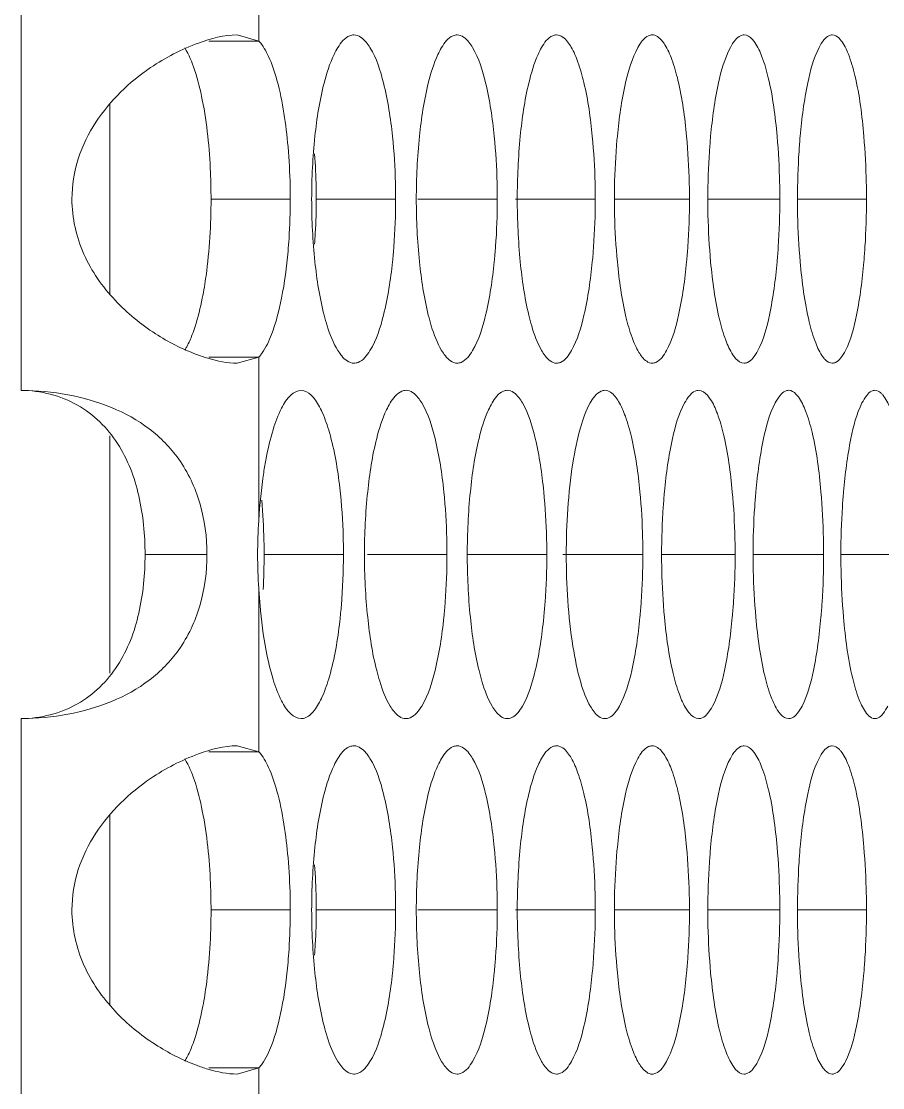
# Model space of a CAD drawing. Header units: millimetres. Extents: x 1177 to 4147, y 93 to 2194.
# Drawn here: x 2891.19 to 2906.93, y 1544.21 to 1563.7 of the extents above; entities that cross this region are included whole.
import ezdxf

# ---------------------------------------------------------------- set-up
doc = ezdxf.new("R2010")
doc.units = ezdxf.units.MM
doc.header["$LTSCALE"] = 0.1
doc.layers.get('0').update_dxf_attribs({"lineweight": 13})
doc.layers.add('标注', color=251, linetype='Continuous', lineweight=9)

msp = doc.modelspace()

# ---------------------------------------------------------------- linework, layer by layer
for p, q in [((2895.532, 1563.335), (2895.532, 1566.322)), ((2891.191, 1556.952), (2891.191, 1563.943)), ((2891.191, 1556.952), (2891.191, 1563.943)), ((2895.532, 1554.574), (2895.532, 1557.561)), ((2895.532, 1550.345), (2895.532, 1553.331)), ((2891.191, 1543.962), (2891.191, 1550.953)), ((2891.191, 1543.962), (2891.191, 1550.953)), ((2895.532, 1541.583), (2895.532, 1544.57))]:
    msp.add_line(p, q)
at = {"layer": '标注'}
for p, q in [((2894.616, 1563.335), (2895.532, 1563.335)), ((2895.532, 1563.335), (2895.137, 1563.448)), ((2892.81, 1562.186), (2892.81, 1558.709)), ((2894.658, 1560.448), (2896.106, 1560.448)), ((2896.581, 1560.448), (2898.032, 1560.448)), ((2898.435, 1560.448), (2899.89, 1560.448)), ((2900.221, 1560.448), (2901.68, 1560.448)), ((2902.029, 1560.448), (2903.401, 1560.448)), ((2903.736, 1560.448), (2905.053, 1560.448)), ((2905.375, 1560.448), (2906.636, 1560.448)), ((2894.616, 1557.561), (2895.532, 1557.561)), ((2895.137, 1557.448), (2895.532, 1557.561)), ((2892.81, 1556.12), (2892.81, 1551.785)), ((2893.453, 1553.953), (2894.584, 1553.953)), ((2895.628, 1553.953), (2897.078, 1553.953)), ((2897.516, 1553.953), (2898.97, 1553.953)), ((2899.337, 1553.953), (2900.794, 1553.953)), ((2901.089, 1553.953), (2902.549, 1553.953)), ((2902.892, 1553.953), (2904.235, 1553.953)), ((2904.564, 1553.953), (2905.853, 1553.953)), ((2906.168, 1553.953), (2907.402, 1553.953)), ((2894.616, 1550.345), (2895.532, 1550.345)), ((2895.532, 1550.345), (2895.137, 1550.457)), ((2892.81, 1549.196), (2892.81, 1545.719)), ((2894.658, 1547.457), (2896.106, 1547.457)), ((2896.581, 1547.457), (2898.032, 1547.457)), ((2898.435, 1547.457), (2899.89, 1547.457)), ((2900.221, 1547.457), (2901.68, 1547.457)), ((2902.029, 1547.457), (2903.401, 1547.457)), ((2903.736, 1547.457), (2905.053, 1547.457)), ((2905.375, 1547.457), (2906.636, 1547.457)), ((2894.616, 1544.57), (2895.532, 1544.57)), ((2895.137, 1544.457), (2895.532, 1544.57))]:
    msp.add_line(p, q, dxfattribs=at)
for centre, radius, start, end in [((2904.136, 1553.945), 8.627, 175.8208, 179.9495), ((2904.136, 1553.96), 8.627, 180.0505, 184.1792), ((2884.338, 1553.952), 11.29, 356.7614, 0.0035)]:
    msp.add_arc(centre, radius, start, end, dxfattribs=at)
for points, knots in [([(2895.137, 1563.447), (2894.895, 1563.447), (2894.332, 1563.297), (2893.824, 1563.033), (2893.553, 1562.849)], [0, 0, 0, 0, 0.425121, 1, 1, 1, 1]), ([(2896.065, 1561.402), (2896.029, 1561.812), (2895.951, 1562.377), (2895.738, 1563.017), (2895.608, 1563.254), (2895.532, 1563.335)], [0, 0, 0, 0, 0.608781, 0.835781, 1, 1, 1, 1]), ([(2897.27, 1563.448), (2897.244, 1563.448), (2897.116, 1563.418), (2897.03, 1563.303), (2896.976, 1563.216)], [0, 0, 0, 0, 0.199148, 1, 1, 1, 1]), ([(2897.563, 1563.216), (2897.541, 1563.251), (2897.472, 1563.353), (2897.356, 1563.448), (2897.27, 1563.448)], [0, 0, 0, 0, 0.321082, 1, 1, 1, 1]), ([(2899.155, 1563.448), (2899.131, 1563.448), (2899.005, 1563.418), (2898.923, 1563.303), (2898.871, 1563.216)], [0, 0, 0, 0, 0.196477, 1, 1, 1, 1]), ([(2899.437, 1563.216), (2899.417, 1563.251), (2899.351, 1563.352), (2899.239, 1563.448), (2899.155, 1563.448)], [0, 0, 0, 0, 0.324295, 1, 1, 1, 1]), ([(2900.972, 1563.448), (2900.948, 1563.448), (2900.825, 1563.417), (2900.748, 1563.302), (2900.699, 1563.216)], [0, 0, 0, 0, 0.193636, 1, 1, 1, 1]), ([(2901.239, 1563.224), (2901.22, 1563.258), (2901.158, 1563.354), (2901.052, 1563.448), (2900.972, 1563.448)], [0, 0, 0, 0, 0.326204, 1, 1, 1, 1]), ([(2902.72, 1563.448), (2902.698, 1563.448), (2902.577, 1563.416), (2902.505, 1563.301), (2902.458, 1563.216)], [0, 0, 0, 0, 0.190615, 1, 1, 1, 1]), ([(2902.951, 1563.268), (2902.934, 1563.295), (2902.879, 1563.375), (2902.788, 1563.448), (2902.72, 1563.448)], [0, 0, 0, 0, 0.321102, 1, 1, 1, 1]), ([(2904.4, 1563.448), (2904.378, 1563.448), (2904.315, 1563.431), (2904.225, 1563.348), (2904.174, 1563.265), (2904.148, 1563.216)], [0, 0, 0, 0, 0.185665, 0.530478, 1, 1, 1, 1]), ([(2904.595, 1563.309), (2904.58, 1563.33), (2904.532, 1563.393), (2904.456, 1563.448), (2904.4, 1563.448)], [0, 0, 0, 0, 0.314447, 1, 1, 1, 1]), ([(2906.011, 1563.448), (2905.99, 1563.448), (2905.928, 1563.431), (2905.843, 1563.347), (2905.794, 1563.265), (2905.769, 1563.216)], [0, 0, 0, 0, 0.182292, 0.52599, 1, 1, 1, 1]), ([(2906.17, 1563.347), (2906.158, 1563.363), (2906.117, 1563.41), (2906.055, 1563.448), (2906.011, 1563.448)], [0, 0, 0, 0, 0.305886, 1, 1, 1, 1]), ([(2906.588, 1561.595), (2906.556, 1561.969), (2906.495, 1562.479), (2906.328, 1563.06), (2906.229, 1563.273), (2906.17, 1563.347)], [0, 0, 0, 0, 0.619614, 0.843153, 1, 1, 1, 1]), ([(2894.499, 1562.258), (2894.462, 1562.445), (2894.382, 1562.771), (2894.255, 1563.085), (2894.179, 1563.208)], [0, 0, 0, 0, 0.568754, 1, 1, 1, 1]), ([(2896.976, 1563.216), (2896.95, 1563.175), (2896.841, 1562.97), (2896.77, 1562.747), (2896.724, 1562.568)], [0, 0, 0, 0, 0.20579, 1, 1, 1, 1]), ([(2897.974, 1561.595), (2897.94, 1561.922), (2897.855, 1562.475), (2897.683, 1563.019), (2897.563, 1563.216)], [0, 0, 0, 0, 0.587706, 1, 1, 1, 1]), ([(2898.871, 1563.216), (2898.847, 1563.175), (2898.741, 1562.97), (2898.673, 1562.746), (2898.629, 1562.568)], [0, 0, 0, 0, 0.205098, 1, 1, 1, 1]), ([(2899.834, 1561.595), (2899.801, 1561.922), (2899.719, 1562.474), (2899.555, 1563.018), (2899.437, 1563.216)], [0, 0, 0, 0, 0.588565, 1, 1, 1, 1]), ([(2900.699, 1563.216), (2900.675, 1563.175), (2900.573, 1562.969), (2900.508, 1562.746), (2900.465, 1562.568)], [0, 0, 0, 0, 0.204414, 1, 1, 1, 1]), ([(2901.626, 1561.595), (2901.594, 1561.925), (2901.531, 1562.383), (2901.38, 1562.924), (2901.29, 1563.137), (2901.239, 1563.224)], [0, 0, 0, 0, 0.590197, 0.820528, 1, 1, 1, 1]), ([(2902.458, 1563.216), (2902.347, 1563.016), (2902.192, 1562.472), (2902.115, 1561.922), (2902.083, 1561.595)], [0, 0, 0, 0, 0.410076, 1, 1, 1, 1]), ([(2903.349, 1561.595), (2903.316, 1561.939), (2903.254, 1562.414), (2903.098, 1562.969), (2903.004, 1563.183), (2902.951, 1563.268)], [0, 0, 0, 0, 0.598831, 0.827178, 1, 1, 1, 1]), ([(2904.148, 1563.216), (2904.041, 1563.015), (2903.893, 1562.471), (2903.818, 1561.922), (2903.788, 1561.595)], [0, 0, 0, 0, 0.409275, 1, 1, 1, 1]), ([(2905.003, 1561.595), (2904.971, 1561.953), (2904.909, 1562.446), (2904.747, 1563.015), (2904.651, 1563.229), (2904.595, 1563.309)], [0, 0, 0, 0, 0.608586, 0.834685, 1, 1, 1, 1]), ([(2905.769, 1563.216), (2905.666, 1563.014), (2905.525, 1562.47), (2905.453, 1561.922), (2905.424, 1561.595)], [0, 0, 0, 0, 0.408497, 1, 1, 1, 1]), ([(2893.553, 1562.849), (2893.164, 1562.585), (2892.628, 1562.071), (2892.197, 1561.196), (2892.116, 1560.696), (2892.116, 1560.448)], [0, 0, 0, 0, 0.48685, 0.742674, 1, 1, 1, 1]), ([(2896.724, 1562.568), (2896.642, 1562.25), (2896.533, 1561.543), (2896.497, 1560.831), (2896.497, 1560.448)], [0, 0, 0, 0, 0.462348, 1, 1, 1, 1]), ([(2898.629, 1562.568), (2898.549, 1562.249), (2898.445, 1561.542), (2898.409, 1560.831), (2898.409, 1560.448)], [0, 0, 0, 0, 0.462125, 1, 1, 1, 1]), ([(2900.465, 1562.568), (2900.388, 1562.249), (2900.288, 1561.542), (2900.254, 1560.831), (2900.254, 1560.448)], [0, 0, 0, 0, 0.461908, 1, 1, 1, 1]), ([(2894.658, 1560.448), (2894.658, 1560.609), (2894.644, 1561.215), (2894.586, 1561.822), (2894.499, 1562.258)], [0, 0, 0, 0, 0.265985, 1, 1, 1, 1]), ([(2898.032, 1560.448), (2898.032, 1560.546), (2898.027, 1560.929), (2898.004, 1561.311), (2897.974, 1561.595)], [0, 0, 0, 0, 0.255763, 1, 1, 1, 1]), ([(2899.89, 1560.448), (2899.89, 1560.546), (2899.885, 1560.929), (2899.863, 1561.311), (2899.834, 1561.595)], [0, 0, 0, 0, 0.25579, 1, 1, 1, 1]), ([(2901.68, 1560.448), (2901.68, 1560.546), (2901.675, 1560.929), (2901.653, 1561.311), (2901.626, 1561.595)], [0, 0, 0, 0, 0.255815, 1, 1, 1, 1]), ([(2902.083, 1561.595), (2902.074, 1561.503), (2902.043, 1561.121), (2902.029, 1560.738), (2902.029, 1560.448)], [0, 0, 0, 0, 0.242084, 1, 1, 1, 1]), ([(2903.401, 1560.448), (2903.401, 1560.546), (2903.396, 1560.929), (2903.375, 1561.311), (2903.349, 1561.595)], [0, 0, 0, 0, 0.25584, 1, 1, 1, 1]), ([(2903.788, 1561.595), (2903.78, 1561.503), (2903.749, 1561.121), (2903.736, 1560.738), (2903.736, 1560.448)], [0, 0, 0, 0, 0.242044, 1, 1, 1, 1]), ([(2905.053, 1560.448), (2905.053, 1560.546), (2905.048, 1560.928), (2905.028, 1561.311), (2905.003, 1561.595)], [0, 0, 0, 0, 0.255864, 1, 1, 1, 1]), ([(2905.424, 1561.595), (2905.416, 1561.503), (2905.387, 1561.121), (2905.375, 1560.738), (2905.375, 1560.448)], [0, 0, 0, 0, 0.242005, 1, 1, 1, 1]), ([(2906.636, 1560.448), (2906.636, 1560.546), (2906.632, 1560.928), (2906.612, 1561.311), (2906.588, 1561.595)], [0, 0, 0, 0, 0.255886, 1, 1, 1, 1]), ([(2896.106, 1560.448), (2896.106, 1560.529), (2896.103, 1560.847), (2896.086, 1561.165), (2896.065, 1561.402)], [0, 0, 0, 0, 0.253876, 1, 1, 1, 1]), ([(2896.581, 1560.448), (2896.581, 1560.517), (2896.578, 1560.793), (2896.566, 1561.069), (2896.551, 1561.274)], [0, 0, 0, 0, 0.252958, 1, 1, 1, 1]), ([(2892.116, 1560.448), (2892.116, 1560.104), (2892.273, 1559.415), (2892.859, 1558.581), (2893.591, 1557.982), (2894.129, 1557.707), (2894.391, 1557.609)], [0, 0, 0, 0, 0.268228, 0.532568, 0.782157, 1, 1, 1, 1]), ([(2894.499, 1558.637), (2894.526, 1558.773), (2894.623, 1559.372), (2894.658, 1559.98), (2894.658, 1560.448)], [0, 0, 0, 0, 0.228138, 1, 1, 1, 1]), ([(2896.065, 1559.494), (2896.072, 1559.571), (2896.096, 1559.889), (2896.106, 1560.207), (2896.106, 1560.448)], [0, 0, 0, 0, 0.244708, 1, 1, 1, 1]), ([(2896.497, 1560.448), (2896.497, 1560.065), (2896.533, 1559.353), (2896.642, 1558.646), (2896.724, 1558.327)], [0, 0, 0, 0, 0.537652, 1, 1, 1, 1]), ([(2896.551, 1559.621), (2896.556, 1559.689), (2896.573, 1559.964), (2896.581, 1560.24), (2896.581, 1560.448)], [0, 0, 0, 0, 0.246013, 1, 1, 1, 1]), ([(2897.974, 1559.3), (2897.984, 1559.393), (2898.018, 1559.774), (2898.032, 1560.157), (2898.032, 1560.448)], [0, 0, 0, 0, 0.24218, 1, 1, 1, 1]), ([(2898.409, 1560.448), (2898.409, 1560.065), (2898.445, 1559.353), (2898.549, 1558.646), (2898.629, 1558.327)], [0, 0, 0, 0, 0.537875, 1, 1, 1, 1]), ([(2899.834, 1559.3), (2899.843, 1559.393), (2899.876, 1559.774), (2899.89, 1560.157), (2899.89, 1560.448)], [0, 0, 0, 0, 0.242136, 1, 1, 1, 1]), ([(2900.254, 1560.448), (2900.254, 1560.065), (2900.288, 1559.353), (2900.388, 1558.647), (2900.465, 1558.327)], [0, 0, 0, 0, 0.538092, 1, 1, 1, 1]), ([(2901.626, 1559.3), (2901.635, 1559.393), (2901.666, 1559.774), (2901.68, 1560.157), (2901.68, 1560.448)], [0, 0, 0, 0, 0.242094, 1, 1, 1, 1]), ([(2902.029, 1560.448), (2902.029, 1560.35), (2902.034, 1559.967), (2902.056, 1559.584), (2902.083, 1559.3)], [0, 0, 0, 0, 0.25582, 1, 1, 1, 1]), ([(2903.349, 1559.3), (2903.357, 1559.393), (2903.388, 1559.774), (2903.401, 1560.158), (2903.401, 1560.448)], [0, 0, 0, 0, 0.242053, 1, 1, 1, 1]), ([(2903.736, 1560.448), (2903.736, 1560.35), (2903.741, 1559.967), (2903.762, 1559.584), (2903.788, 1559.3)], [0, 0, 0, 0, 0.255845, 1, 1, 1, 1]), ([(2905.003, 1559.3), (2905.011, 1559.393), (2905.04, 1559.774), (2905.053, 1560.158), (2905.053, 1560.448)], [0, 0, 0, 0, 0.242014, 1, 1, 1, 1]), ([(2905.375, 1560.448), (2905.375, 1560.35), (2905.379, 1559.967), (2905.399, 1559.584), (2905.424, 1559.3)], [0, 0, 0, 0, 0.255868, 1, 1, 1, 1]), ([(2906.588, 1559.3), (2906.596, 1559.393), (2906.624, 1559.775), (2906.636, 1560.158), (2906.636, 1560.448)], [0, 0, 0, 0, 0.241977, 1, 1, 1, 1]), ([(2895.763, 1557.972), (2895.846, 1558.187), (2895.973, 1558.692), (2896.04, 1559.207), (2896.065, 1559.494)], [0, 0, 0, 0, 0.444382, 1, 1, 1, 1]), ([(2897.563, 1557.679), (2897.683, 1557.876), (2897.855, 1558.421), (2897.94, 1558.973), (2897.974, 1559.3)], [0, 0, 0, 0, 0.412294, 1, 1, 1, 1]), ([(2899.437, 1557.679), (2899.555, 1557.877), (2899.719, 1558.422), (2899.801, 1558.973), (2899.834, 1559.3)], [0, 0, 0, 0, 0.411435, 1, 1, 1, 1]), ([(2901.244, 1557.679), (2901.357, 1557.878), (2901.515, 1558.423), (2901.594, 1558.973), (2901.626, 1559.3)], [0, 0, 0, 0, 0.410597, 1, 1, 1, 1]), ([(2902.083, 1559.3), (2902.116, 1558.962), (2902.179, 1558.494), (2902.334, 1557.944), (2902.426, 1557.73), (2902.478, 1557.645)], [0, 0, 0, 0, 0.595352, 0.824536, 1, 1, 1, 1]), ([(2902.982, 1557.679), (2903.091, 1557.879), (2903.243, 1558.424), (2903.318, 1558.974), (2903.349, 1559.3)], [0, 0, 0, 0, 0.409781, 1, 1, 1, 1]), ([(2903.788, 1559.3), (2903.821, 1558.948), (2903.884, 1558.462), (2904.044, 1557.898), (2904.139, 1557.684), (2904.194, 1557.602)], [0, 0, 0, 0, 0.604767, 0.831791, 1, 1, 1, 1]), ([(2904.651, 1557.679), (2904.756, 1557.88), (2904.901, 1558.425), (2904.974, 1558.974), (2905.003, 1559.3)], [0, 0, 0, 0, 0.408988, 1, 1, 1, 1]), ([(2905.424, 1559.3), (2905.457, 1558.932), (2905.52, 1558.429), (2905.685, 1557.852), (2905.783, 1557.639), (2905.84, 1557.562)], [0, 0, 0, 0, 0.615423, 0.839991, 1, 1, 1, 1]), ([(2906.251, 1557.679), (2906.353, 1557.881), (2906.491, 1558.426), (2906.56, 1558.974), (2906.588, 1559.3)], [0, 0, 0, 0, 0.408219, 1, 1, 1, 1]), ([(2894.315, 1557.971), (2894.334, 1558.019), (2894.41, 1558.237), (2894.464, 1558.461), (2894.499, 1558.637)], [0, 0, 0, 0, 0.222237, 1, 1, 1, 1]), ([(2896.724, 1558.327), (2896.741, 1558.261), (2896.805, 1558.038), (2896.889, 1557.819), (2896.976, 1557.679)], [0, 0, 0, 0, 0.294324, 1, 1, 1, 1]), ([(2898.629, 1558.327), (2898.645, 1558.261), (2898.707, 1558.039), (2898.788, 1557.819), (2898.871, 1557.679)], [0, 0, 0, 0, 0.294922, 1, 1, 1, 1]), ([(2900.465, 1558.327), (2900.481, 1558.261), (2900.54, 1558.039), (2900.618, 1557.82), (2900.699, 1557.679)], [0, 0, 0, 0, 0.29551, 1, 1, 1, 1]), ([(2894.179, 1557.687), (2894.192, 1557.707), (2894.244, 1557.799), (2894.286, 1557.895), (2894.315, 1557.971)], [0, 0, 0, 0, 0.224904, 1, 1, 1, 1]), ([(2895.532, 1557.561), (2895.554, 1557.584), (2895.652, 1557.709), (2895.718, 1557.855), (2895.763, 1557.972)], [0, 0, 0, 0, 0.205277, 1, 1, 1, 1]), ([(2896.976, 1557.679), (2896.997, 1557.645), (2897.067, 1557.542), (2897.184, 1557.448), (2897.27, 1557.448)], [0, 0, 0, 0, 0.321073, 1, 1, 1, 1]), ([(2897.27, 1557.448), (2897.295, 1557.448), (2897.424, 1557.477), (2897.509, 1557.592), (2897.563, 1557.679)], [0, 0, 0, 0, 0.199481, 1, 1, 1, 1]), ([(2898.871, 1557.679), (2898.892, 1557.645), (2898.959, 1557.544), (2899.071, 1557.448), (2899.155, 1557.448)], [0, 0, 0, 0, 0.324264, 1, 1, 1, 1]), ([(2899.155, 1557.448), (2899.18, 1557.448), (2899.306, 1557.478), (2899.386, 1557.593), (2899.437, 1557.679)], [0, 0, 0, 0, 0.196798, 1, 1, 1, 1]), ([(2900.699, 1557.679), (2900.719, 1557.645), (2900.782, 1557.545), (2900.89, 1557.448), (2900.972, 1557.448)], [0, 0, 0, 0, 0.327612, 1, 1, 1, 1]), ([(2900.972, 1557.448), (2900.996, 1557.448), (2901.119, 1557.478), (2901.195, 1557.594), (2901.244, 1557.679)], [0, 0, 0, 0, 0.193945, 1, 1, 1, 1]), ([(2902.72, 1557.448), (2902.743, 1557.448), (2902.864, 1557.479), (2902.935, 1557.594), (2902.982, 1557.679)], [0, 0, 0, 0, 0.190909, 1, 1, 1, 1]), ([(2904.4, 1557.448), (2904.422, 1557.448), (2904.485, 1557.464), (2904.574, 1557.548), (2904.625, 1557.63), (2904.651, 1557.679)], [0, 0, 0, 0, 0.185919, 0.530524, 1, 1, 1, 1]), ([(2906.011, 1557.448), (2906.032, 1557.448), (2906.093, 1557.465), (2906.178, 1557.549), (2906.226, 1557.63), (2906.251, 1557.679)], [0, 0, 0, 0, 0.18253, 0.526009, 1, 1, 1, 1]), ([(2894.391, 1557.609), (2894.459, 1557.583), (2894.701, 1557.502), (2894.955, 1557.448), (2895.137, 1557.448)], [0, 0, 0, 0, 0.288359, 1, 1, 1, 1]), ([(2902.478, 1557.645), (2902.496, 1557.615), (2902.553, 1557.529), (2902.649, 1557.448), (2902.72, 1557.448)], [0, 0, 0, 0, 0.324647, 1, 1, 1, 1]), ([(2904.194, 1557.602), (2904.209, 1557.579), (2904.259, 1557.51), (2904.34, 1557.448), (2904.4, 1557.448)], [0, 0, 0, 0, 0.318608, 1, 1, 1, 1]), ([(2905.84, 1557.562), (2905.853, 1557.545), (2905.896, 1557.492), (2905.963, 1557.448), (2906.011, 1557.448)], [0, 0, 0, 0, 0.310747, 1, 1, 1, 1]), ([(2894.067, 1555.696), (2893.918, 1555.905), (2893.546, 1556.283), (2892.84, 1556.672), (2892.04, 1556.898), (2891.477, 1556.95), (2891.191, 1556.952)], [0, 0, 0, 0, 0.237278, 0.48061, 0.736199, 1, 1, 1, 1]), ([(2893.453, 1553.953), (2893.453, 1554.312), (2893.385, 1555.018), (2893.02, 1556.015), (2892.252, 1556.772), (2891.545, 1556.948), (2891.191, 1556.952)], [0, 0, 0, 0, 0.257867, 0.504597, 0.746083, 1, 1, 1, 1]), ([(2896.304, 1556.952), (2896.237, 1556.952), (2896.078, 1556.859), (2895.918, 1556.593), (2895.77, 1556.2), (2895.699, 1555.888), (2895.666, 1555.712)], [0, 0, 0, 0, 0.138263, 0.343336, 0.632179, 1, 1, 1, 1]), ([(2896.542, 1556.804), (2896.525, 1556.827), (2896.463, 1556.898), (2896.37, 1556.952), (2896.304, 1556.952)], [0, 0, 0, 0, 0.303752, 1, 1, 1, 1]), ([(2898.221, 1556.953), (2898.196, 1556.953), (2898.069, 1556.923), (2897.985, 1556.808), (2897.932, 1556.721)], [0, 0, 0, 0, 0.197833, 1, 1, 1, 1]), ([(2898.509, 1556.721), (2898.488, 1556.755), (2898.42, 1556.857), (2898.306, 1556.953), (2898.221, 1556.953)], [0, 0, 0, 0, 0.322669, 1, 1, 1, 1]), ([(2900.072, 1556.953), (2900.048, 1556.953), (2899.923, 1556.922), (2899.844, 1556.807), (2899.794, 1556.721)], [0, 0, 0, 0, 0.195078, 1, 1, 1, 1]), ([(2900.349, 1556.721), (2900.329, 1556.755), (2900.265, 1556.856), (2900.155, 1556.953), (2900.072, 1556.953)], [0, 0, 0, 0, 0.32596, 1, 1, 1, 1]), ([(2901.855, 1556.953), (2901.832, 1556.953), (2901.71, 1556.921), (2901.635, 1556.806), (2901.587, 1556.721)], [0, 0, 0, 0, 0.192149, 1, 1, 1, 1]), ([(2902.104, 1556.751), (2902.086, 1556.781), (2902.027, 1556.869), (2901.928, 1556.953), (2901.855, 1556.953)], [0, 0, 0, 0, 0.323826, 1, 1, 1, 1]), ([(2903.569, 1556.953), (2903.546, 1556.953), (2903.482, 1556.936), (2903.39, 1556.853), (2903.338, 1556.77), (2903.311, 1556.721)], [0, 0, 0, 0, 0.187277, 0.53264, 1, 1, 1, 1]), ([(2903.782, 1556.793), (2903.766, 1556.817), (2903.714, 1556.889), (2903.63, 1556.953), (2903.569, 1556.953)], [0, 0, 0, 0, 0.31799, 1, 1, 1, 1]), ([(2905.214, 1556.953), (2905.192, 1556.953), (2905.13, 1556.936), (2905.042, 1556.852), (2904.993, 1556.77), (2904.967, 1556.721)], [0, 0, 0, 0, 0.184004, 0.528262, 1, 1, 1, 1]), ([(2905.391, 1556.833), (2905.378, 1556.851), (2905.333, 1556.907), (2905.264, 1556.953), (2905.214, 1556.953)], [0, 0, 0, 0, 0.310426, 1, 1, 1, 1]), ([(2906.79, 1556.953), (2906.77, 1556.953), (2906.709, 1556.935), (2906.625, 1556.851), (2906.578, 1556.77), (2906.554, 1556.721)], [0, 0, 0, 0, 0.180528, 0.523661, 1, 1, 1, 1]), ([(2906.932, 1556.87), (2906.921, 1556.882), (2906.883, 1556.922), (2906.829, 1556.953), (2906.79, 1556.953)], [0, 0, 0, 0, 0.300787, 1, 1, 1, 1]), ([(2897.011, 1555.171), (2896.972, 1555.511), (2896.897, 1555.981), (2896.712, 1556.522), (2896.604, 1556.727), (2896.542, 1556.804)], [0, 0, 0, 0, 0.599408, 0.827175, 1, 1, 1, 1]), ([(2897.932, 1556.721), (2897.907, 1556.68), (2897.799, 1556.475), (2897.73, 1556.251), (2897.685, 1556.073)], [0, 0, 0, 0, 0.205443, 1, 1, 1, 1]), ([(2898.912, 1555.1), (2898.879, 1555.427), (2898.796, 1555.979), (2898.628, 1556.523), (2898.509, 1556.721)], [0, 0, 0, 0, 0.588138, 1, 1, 1, 1]), ([(2899.794, 1556.721), (2899.77, 1556.68), (2899.665, 1556.474), (2899.599, 1556.251), (2899.555, 1556.073)], [0, 0, 0, 0, 0.204755, 1, 1, 1, 1]), ([(2900.738, 1555.1), (2900.706, 1555.427), (2900.626, 1555.978), (2900.464, 1556.522), (2900.349, 1556.721)], [0, 0, 0, 0, 0.588987, 1, 1, 1, 1]), ([(2901.587, 1556.721), (2901.507, 1556.58), (2901.379, 1556.214), (2901.196, 1555.292), (2901.15, 1554.51), (2901.15, 1553.953)], [0, 0, 0, 0, 0.171591, 0.407652, 1, 1, 1, 1]), ([(2902.496, 1555.1), (2902.464, 1555.436), (2902.401, 1555.903), (2902.247, 1556.451), (2902.156, 1556.665), (2902.104, 1556.751)], [0, 0, 0, 0, 0.594383, 0.823753, 1, 1, 1, 1]), ([(2903.311, 1556.721), (2903.202, 1556.521), (2903.051, 1555.976), (2902.975, 1555.427), (2902.944, 1555.1)], [0, 0, 0, 0, 0.409673, 1, 1, 1, 1]), ([(2904.184, 1555.1), (2904.152, 1555.451), (2904.09, 1555.935), (2903.931, 1556.497), (2903.836, 1556.711), (2903.782, 1556.793)], [0, 0, 0, 0, 0.603559, 0.830818, 1, 1, 1, 1]), ([(2904.967, 1556.721), (2904.862, 1556.52), (2904.717, 1555.975), (2904.644, 1555.426), (2904.615, 1555.1)], [0, 0, 0, 0, 0.408883, 1, 1, 1, 1]), ([(2905.804, 1555.1), (2905.772, 1555.466), (2905.71, 1555.967), (2905.546, 1556.543), (2905.448, 1556.756), (2905.391, 1556.833)], [0, 0, 0, 0, 0.613931, 0.838792, 1, 1, 1, 1]), ([(2906.554, 1556.721), (2906.453, 1556.519), (2906.315, 1555.974), (2906.245, 1555.426), (2906.217, 1555.1)], [0, 0, 0, 0, 0.408118, 1, 1, 1, 1]), ([(2907.355, 1555.1), (2907.337, 1555.306), (2907.296, 1555.687), (2907.205, 1556.199), (2907.092, 1556.587), (2906.992, 1556.799), (2906.932, 1556.87)], [0, 0, 0, 0, 0.338668, 0.625811, 0.847843, 1, 1, 1, 1]), ([(2897.685, 1556.073), (2897.604, 1555.754), (2897.497, 1555.047), (2897.462, 1554.335), (2897.462, 1553.953)], [0, 0, 0, 0, 0.462235, 1, 1, 1, 1]), ([(2899.555, 1556.073), (2899.477, 1555.754), (2899.375, 1555.047), (2899.34, 1554.335), (2899.34, 1553.953)], [0, 0, 0, 0, 0.462016, 1, 1, 1, 1]), ([(2894.584, 1553.953), (2894.584, 1554.269), (2894.504, 1554.886), (2894.239, 1555.454), (2894.067, 1555.696)], [0, 0, 0, 0, 0.515812, 1, 1, 1, 1]), ([(2895.666, 1555.712), (2895.649, 1555.625), (2895.585, 1555.248), (2895.548, 1554.866), (2895.532, 1554.574)], [0, 0, 0, 0, 0.233018, 1, 1, 1, 1]), ([(2897.078, 1553.953), (2897.078, 1554.057), (2897.072, 1554.464), (2897.045, 1554.871), (2897.011, 1555.171)], [0, 0, 0, 0, 0.256515, 1, 1, 1, 1]), ([(2898.97, 1553.953), (2898.97, 1554.05), (2898.965, 1554.433), (2898.942, 1554.816), (2898.912, 1555.1)], [0, 0, 0, 0, 0.255777, 1, 1, 1, 1]), ([(2900.794, 1553.953), (2900.794, 1554.05), (2900.789, 1554.433), (2900.766, 1554.816), (2900.738, 1555.1)], [0, 0, 0, 0, 0.255803, 1, 1, 1, 1]), ([(2902.549, 1553.953), (2902.549, 1554.05), (2902.544, 1554.433), (2902.523, 1554.816), (2902.496, 1555.1)], [0, 0, 0, 0, 0.255828, 1, 1, 1, 1]), ([(2902.944, 1555.1), (2902.936, 1555.007), (2902.905, 1554.626), (2902.892, 1554.243), (2902.892, 1553.953)], [0, 0, 0, 0, 0.242063, 1, 1, 1, 1]), ([(2904.235, 1553.953), (2904.235, 1554.05), (2904.231, 1554.433), (2904.21, 1554.816), (2904.184, 1555.1)], [0, 0, 0, 0, 0.255852, 1, 1, 1, 1]), ([(2904.615, 1555.1), (2904.606, 1555.007), (2904.577, 1554.626), (2904.564, 1554.243), (2904.564, 1553.953)], [0, 0, 0, 0, 0.242024, 1, 1, 1, 1]), ([(2905.853, 1553.953), (2905.853, 1554.05), (2905.849, 1554.433), (2905.829, 1554.816), (2905.804, 1555.1)], [0, 0, 0, 0, 0.255875, 1, 1, 1, 1]), ([(2906.217, 1555.1), (2906.209, 1555.007), (2906.18, 1554.626), (2906.168, 1554.243), (2906.168, 1553.953)], [0, 0, 0, 0, 0.241986, 1, 1, 1, 1]), ([(2895.628, 1553.953), (2895.628, 1554.037), (2895.624, 1554.368), (2895.606, 1554.698), (2895.584, 1554.944)], [0, 0, 0, 0, 0.254236, 1, 1, 1, 1]), ([(2891.191, 1550.953), (2891.545, 1550.957), (2892.252, 1551.133), (2893.02, 1551.89), (2893.385, 1552.887), (2893.453, 1553.593), (2893.453, 1553.953)], [0, 0, 0, 0, 0.253917, 0.495403, 0.742133, 1, 1, 1, 1]), ([(2894.067, 1552.209), (2894.239, 1552.451), (2894.504, 1553.019), (2894.584, 1553.636), (2894.584, 1553.953)], [0, 0, 0, 0, 0.484188, 1, 1, 1, 1]), ([(2897.011, 1552.734), (2897.022, 1552.831), (2897.061, 1553.236), (2897.078, 1553.644), (2897.078, 1553.953)], [0, 0, 0, 0, 0.241125, 1, 1, 1, 1]), ([(2897.462, 1553.953), (2897.462, 1553.57), (2897.497, 1552.858), (2897.604, 1552.151), (2897.685, 1551.832)], [0, 0, 0, 0, 0.537765, 1, 1, 1, 1]), ([(2898.912, 1552.805), (2898.922, 1552.898), (2898.956, 1553.279), (2898.97, 1553.662), (2898.97, 1553.953)], [0, 0, 0, 0, 0.242158, 1, 1, 1, 1]), ([(2899.34, 1553.953), (2899.34, 1553.57), (2899.375, 1552.858), (2899.477, 1552.151), (2899.555, 1551.832)], [0, 0, 0, 0, 0.537984, 1, 1, 1, 1]), ([(2900.738, 1552.805), (2900.747, 1552.898), (2900.78, 1553.279), (2900.794, 1553.662), (2900.794, 1553.953)], [0, 0, 0, 0, 0.242115, 1, 1, 1, 1]), ([(2901.15, 1553.953), (2901.15, 1553.391), (2901.197, 1552.603), (2901.383, 1551.676), (2901.513, 1551.31), (2901.594, 1551.172)], [0, 0, 0, 0, 0.594289, 0.829953, 1, 1, 1, 1]), ([(2902.496, 1552.805), (2902.504, 1552.898), (2902.536, 1553.279), (2902.549, 1553.662), (2902.549, 1553.953)], [0, 0, 0, 0, 0.242073, 1, 1, 1, 1]), ([(2902.892, 1553.953), (2902.892, 1553.855), (2902.896, 1553.472), (2902.917, 1553.089), (2902.944, 1552.805)], [0, 0, 0, 0, 0.255833, 1, 1, 1, 1]), ([(2904.184, 1552.805), (2904.193, 1552.898), (2904.223, 1553.279), (2904.235, 1553.662), (2904.235, 1553.953)], [0, 0, 0, 0, 0.242033, 1, 1, 1, 1]), ([(2904.564, 1553.953), (2904.564, 1553.855), (2904.569, 1553.472), (2904.589, 1553.089), (2904.615, 1552.805)], [0, 0, 0, 0, 0.255857, 1, 1, 1, 1]), ([(2905.804, 1552.805), (2905.812, 1552.898), (2905.841, 1553.279), (2905.853, 1553.662), (2905.853, 1553.953)], [0, 0, 0, 0, 0.241995, 1, 1, 1, 1]), ([(2906.168, 1553.953), (2906.168, 1553.855), (2906.172, 1553.472), (2906.192, 1553.089), (2906.217, 1552.805)], [0, 0, 0, 0, 0.25588, 1, 1, 1, 1]), ([(2895.532, 1553.331), (2895.538, 1553.23), (2895.565, 1552.849), (2895.613, 1552.469), (2895.666, 1552.193)], [0, 0, 0, 0, 0.264818, 1, 1, 1, 1]), ([(2898.509, 1551.184), (2898.628, 1551.382), (2898.796, 1551.926), (2898.879, 1552.478), (2898.912, 1552.805)], [0, 0, 0, 0, 0.411862, 1, 1, 1, 1]), ([(2900.349, 1551.184), (2900.464, 1551.383), (2900.626, 1551.927), (2900.706, 1552.478), (2900.738, 1552.805)], [0, 0, 0, 0, 0.411013, 1, 1, 1, 1]), ([(2902.121, 1551.184), (2902.233, 1551.384), (2902.388, 1551.928), (2902.465, 1552.478), (2902.496, 1552.805)], [0, 0, 0, 0, 0.410186, 1, 1, 1, 1]), ([(2902.944, 1552.805), (2902.977, 1552.46), (2903.04, 1551.983), (2903.198, 1551.426), (2903.291, 1551.212), (2903.344, 1551.128)], [0, 0, 0, 0, 0.599914, 0.828052, 1, 1, 1, 1]), ([(2903.825, 1551.184), (2903.932, 1551.385), (2904.08, 1551.929), (2904.154, 1552.479), (2904.184, 1552.805)], [0, 0, 0, 0, 0.409381, 1, 1, 1, 1]), ([(2904.615, 1552.805), (2904.647, 1552.445), (2904.71, 1551.95), (2904.873, 1551.38), (2904.97, 1551.166), (2905.026, 1551.086)], [0, 0, 0, 0, 0.60993, 0.835766, 1, 1, 1, 1]), ([(2905.46, 1551.184), (2905.563, 1551.386), (2905.705, 1551.93), (2905.775, 1552.479), (2905.804, 1552.805)], [0, 0, 0, 0, 0.4086, 1, 1, 1, 1]), ([(2906.217, 1552.805), (2906.249, 1552.43), (2906.312, 1551.917), (2906.48, 1551.334), (2906.579, 1551.122), (2906.638, 1551.048)], [0, 0, 0, 0, 0.621267, 0.84448, 1, 1, 1, 1]), ([(2896.542, 1551.101), (2896.604, 1551.178), (2896.712, 1551.383), (2896.897, 1551.924), (2896.972, 1552.394), (2897.011, 1552.734)], [0, 0, 0, 0, 0.172825, 0.400592, 1, 1, 1, 1]), ([(2891.191, 1550.953), (2891.477, 1550.955), (2892.04, 1551.007), (2892.84, 1551.233), (2893.546, 1551.622), (2893.918, 1552), (2894.067, 1552.209)], [0, 0, 0, 0, 0.263801, 0.51939, 0.762722, 1, 1, 1, 1]), ([(2895.666, 1552.193), (2895.699, 1552.017), (2895.77, 1551.705), (2895.918, 1551.312), (2896.078, 1551.047), (2896.237, 1550.953), (2896.304, 1550.953)], [0, 0, 0, 0, 0.367821, 0.656664, 0.861737, 1, 1, 1, 1]), ([(2897.685, 1551.832), (2897.702, 1551.766), (2897.764, 1551.543), (2897.847, 1551.324), (2897.932, 1551.184)], [0, 0, 0, 0, 0.294624, 1, 1, 1, 1]), ([(2899.555, 1551.832), (2899.572, 1551.766), (2899.632, 1551.544), (2899.711, 1551.324), (2899.794, 1551.184)], [0, 0, 0, 0, 0.295217, 1, 1, 1, 1]), ([(2896.304, 1550.953), (2896.325, 1550.953), (2896.421, 1550.969), (2896.496, 1551.042), (2896.542, 1551.101)], [0, 0, 0, 0, 0.213946, 1, 1, 1, 1]), ([(2897.932, 1551.184), (2897.953, 1551.15), (2898.022, 1551.048), (2898.136, 1550.953), (2898.221, 1550.953)], [0, 0, 0, 0, 0.32265, 1, 1, 1, 1]), ([(2898.221, 1550.953), (2898.246, 1550.953), (2898.373, 1550.982), (2898.456, 1551.097), (2898.509, 1551.184)], [0, 0, 0, 0, 0.19816, 1, 1, 1, 1]), ([(2899.794, 1551.184), (2899.814, 1551.15), (2899.879, 1551.049), (2899.989, 1550.953), (2900.072, 1550.953)], [0, 0, 0, 0, 0.325919, 1, 1, 1, 1]), ([(2900.072, 1550.953), (2900.096, 1550.953), (2900.221, 1550.983), (2900.299, 1551.098), (2900.349, 1551.184)], [0, 0, 0, 0, 0.195393, 1, 1, 1, 1]), ([(2901.594, 1551.172), (2901.613, 1551.139), (2901.674, 1551.044), (2901.777, 1550.953), (2901.855, 1550.953)], [0, 0, 0, 0, 0.327099, 1, 1, 1, 1]), ([(2901.855, 1550.953), (2901.878, 1550.953), (2902, 1550.984), (2902.074, 1551.099), (2902.121, 1551.184)], [0, 0, 0, 0, 0.19245, 1, 1, 1, 1]), ([(2903.344, 1551.128), (2903.361, 1551.102), (2903.415, 1551.024), (2903.503, 1550.953), (2903.569, 1550.953)], [0, 0, 0, 0, 0.321831, 1, 1, 1, 1]), ([(2903.569, 1550.953), (2903.591, 1550.953), (2903.655, 1550.969), (2903.747, 1551.052), (2903.798, 1551.135), (2903.825, 1551.184)], [0, 0, 0, 0, 0.187539, 0.532699, 1, 1, 1, 1]), ([(2905.026, 1551.086), (2905.04, 1551.066), (2905.087, 1551.005), (2905.16, 1550.953), (2905.214, 1550.953)], [0, 0, 0, 0, 0.31493, 1, 1, 1, 1]), ([(2905.214, 1550.953), (2905.236, 1550.953), (2905.298, 1550.969), (2905.385, 1551.053), (2905.434, 1551.135), (2905.46, 1551.184)], [0, 0, 0, 0, 0.18425, 0.528295, 1, 1, 1, 1]), ([(2906.79, 1550.953), (2906.811, 1550.953), (2906.871, 1550.97), (2906.954, 1551.054), (2907.001, 1551.135), (2907.025, 1551.184)], [0, 0, 0, 0, 0.180756, 0.523667, 1, 1, 1, 1]), ([(2906.638, 1551.048), (2906.649, 1551.034), (2906.689, 1550.988), (2906.748, 1550.953), (2906.79, 1550.953)], [0, 0, 0, 0, 0.306013, 1, 1, 1, 1]), ([(2895.137, 1550.457), (2894.895, 1550.457), (2894.332, 1550.307), (2893.824, 1550.043), (2893.553, 1549.859)], [0, 0, 0, 0, 0.425121, 1, 1, 1, 1]), ([(2896.065, 1548.411), (2896.029, 1548.821), (2895.951, 1549.386), (2895.738, 1550.027), (2895.608, 1550.263), (2895.532, 1550.345)], [0, 0, 0, 0, 0.608781, 0.835781, 1, 1, 1, 1]), ([(2897.27, 1550.457), (2897.244, 1550.457), (2897.116, 1550.428), (2897.03, 1550.313), (2896.976, 1550.226)], [0, 0, 0, 0, 0.199148, 1, 1, 1, 1]), ([(2897.563, 1550.226), (2897.541, 1550.26), (2897.472, 1550.363), (2897.356, 1550.457), (2897.27, 1550.457)], [0, 0, 0, 0, 0.321082, 1, 1, 1, 1]), ([(2899.155, 1550.457), (2899.131, 1550.457), (2899.005, 1550.427), (2898.923, 1550.312), (2898.871, 1550.226)], [0, 0, 0, 0, 0.196477, 1, 1, 1, 1]), ([(2899.437, 1550.226), (2899.417, 1550.26), (2899.351, 1550.361), (2899.239, 1550.457), (2899.155, 1550.457)], [0, 0, 0, 0, 0.324295, 1, 1, 1, 1]), ([(2900.972, 1550.457), (2900.948, 1550.457), (2900.825, 1550.427), (2900.748, 1550.311), (2900.699, 1550.226)], [0, 0, 0, 0, 0.193636, 1, 1, 1, 1]), ([(2901.239, 1550.234), (2901.22, 1550.267), (2901.158, 1550.364), (2901.052, 1550.457), (2900.972, 1550.457)], [0, 0, 0, 0, 0.326204, 1, 1, 1, 1]), ([(2902.72, 1550.457), (2902.698, 1550.457), (2902.577, 1550.426), (2902.505, 1550.311), (2902.458, 1550.226)], [0, 0, 0, 0, 0.190615, 1, 1, 1, 1]), ([(2902.951, 1550.277), (2902.934, 1550.304), (2902.879, 1550.384), (2902.788, 1550.457), (2902.72, 1550.457)], [0, 0, 0, 0, 0.321102, 1, 1, 1, 1]), ([(2903.349, 1548.605), (2903.316, 1548.948), (2903.254, 1549.424), (2903.098, 1549.979), (2903.004, 1550.193), (2902.951, 1550.277)], [0, 0, 0, 0, 0.598831, 0.827178, 1, 1, 1, 1]), ([(2904.4, 1550.457), (2904.378, 1550.457), (2904.315, 1550.441), (2904.225, 1550.357), (2904.174, 1550.275), (2904.148, 1550.226)], [0, 0, 0, 0, 0.185665, 0.530478, 1, 1, 1, 1]), ([(2904.595, 1550.319), (2904.58, 1550.34), (2904.532, 1550.403), (2904.456, 1550.457), (2904.4, 1550.457)], [0, 0, 0, 0, 0.314447, 1, 1, 1, 1]), ([(2905.003, 1548.605), (2904.971, 1548.963), (2904.909, 1549.456), (2904.747, 1550.025), (2904.651, 1550.238), (2904.595, 1550.319)], [0, 0, 0, 0, 0.608586, 0.834685, 1, 1, 1, 1]), ([(2906.011, 1550.457), (2905.99, 1550.457), (2905.928, 1550.44), (2905.843, 1550.356), (2905.794, 1550.275), (2905.769, 1550.226)], [0, 0, 0, 0, 0.182292, 0.52599, 1, 1, 1, 1]), ([(2906.17, 1550.357), (2906.158, 1550.372), (2906.117, 1550.42), (2906.055, 1550.457), (2906.011, 1550.457)], [0, 0, 0, 0, 0.305886, 1, 1, 1, 1]), ([(2906.588, 1548.605), (2906.556, 1548.978), (2906.495, 1549.489), (2906.328, 1550.07), (2906.229, 1550.282), (2906.17, 1550.357)], [0, 0, 0, 0, 0.619614, 0.843153, 1, 1, 1, 1]), ([(2894.499, 1549.268), (2894.462, 1549.455), (2894.382, 1549.781), (2894.255, 1550.095), (2894.179, 1550.218)], [0, 0, 0, 0, 0.568754, 1, 1, 1, 1]), ([(2896.976, 1550.226), (2896.95, 1550.185), (2896.841, 1549.98), (2896.77, 1549.756), (2896.724, 1549.578)], [0, 0, 0, 0, 0.20579, 1, 1, 1, 1]), ([(2897.974, 1548.605), (2897.94, 1548.932), (2897.855, 1549.484), (2897.683, 1550.029), (2897.563, 1550.226)], [0, 0, 0, 0, 0.587706, 1, 1, 1, 1]), ([(2898.871, 1550.226), (2898.847, 1550.185), (2898.741, 1549.979), (2898.673, 1549.756), (2898.629, 1549.578)], [0, 0, 0, 0, 0.205098, 1, 1, 1, 1]), ([(2899.834, 1548.605), (2899.801, 1548.932), (2899.719, 1549.483), (2899.555, 1550.028), (2899.437, 1550.226)], [0, 0, 0, 0, 0.588565, 1, 1, 1, 1]), ([(2900.699, 1550.226), (2900.675, 1550.185), (2900.573, 1549.979), (2900.508, 1549.756), (2900.465, 1549.578)], [0, 0, 0, 0, 0.204414, 1, 1, 1, 1]), ([(2901.626, 1548.605), (2901.594, 1548.934), (2901.531, 1549.393), (2901.38, 1549.934), (2901.29, 1550.147), (2901.239, 1550.234)], [0, 0, 0, 0, 0.590197, 0.820528, 1, 1, 1, 1]), ([(2902.458, 1550.226), (2902.347, 1550.026), (2902.192, 1549.482), (2902.115, 1548.932), (2902.083, 1548.605)], [0, 0, 0, 0, 0.410076, 1, 1, 1, 1]), ([(2904.148, 1550.226), (2904.041, 1550.025), (2903.893, 1549.481), (2903.818, 1548.931), (2903.788, 1548.605)], [0, 0, 0, 0, 0.409275, 1, 1, 1, 1]), ([(2905.769, 1550.226), (2905.666, 1550.024), (2905.525, 1549.48), (2905.453, 1548.931), (2905.424, 1548.605)], [0, 0, 0, 0, 0.408497, 1, 1, 1, 1]), ([(2893.553, 1549.859), (2893.164, 1549.594), (2892.628, 1549.081), (2892.197, 1548.205), (2892.116, 1547.706), (2892.116, 1547.457)], [0, 0, 0, 0, 0.48685, 0.742674, 1, 1, 1, 1]), ([(2896.724, 1549.578), (2896.642, 1549.259), (2896.533, 1548.552), (2896.497, 1547.84), (2896.497, 1547.457)], [0, 0, 0, 0, 0.462348, 1, 1, 1, 1]), ([(2898.629, 1549.578), (2898.549, 1549.259), (2898.445, 1548.552), (2898.409, 1547.84), (2898.409, 1547.457)], [0, 0, 0, 0, 0.462125, 1, 1, 1, 1]), ([(2900.465, 1549.578), (2900.388, 1549.258), (2900.288, 1548.552), (2900.254, 1547.84), (2900.254, 1547.457)], [0, 0, 0, 0, 0.461908, 1, 1, 1, 1]), ([(2894.658, 1547.457), (2894.658, 1547.619), (2894.644, 1548.225), (2894.586, 1548.831), (2894.499, 1549.268)], [0, 0, 0, 0, 0.265985, 1, 1, 1, 1]), ([(2898.032, 1547.457), (2898.032, 1547.555), (2898.027, 1547.938), (2898.004, 1548.321), (2897.974, 1548.605)], [0, 0, 0, 0, 0.255763, 1, 1, 1, 1]), ([(2899.89, 1547.457), (2899.89, 1547.555), (2899.885, 1547.938), (2899.863, 1548.321), (2899.834, 1548.605)], [0, 0, 0, 0, 0.25579, 1, 1, 1, 1]), ([(2901.68, 1547.457), (2901.68, 1547.555), (2901.675, 1547.938), (2901.653, 1548.321), (2901.626, 1548.605)], [0, 0, 0, 0, 0.255815, 1, 1, 1, 1]), ([(2902.083, 1548.605), (2902.074, 1548.512), (2902.043, 1548.131), (2902.029, 1547.748), (2902.029, 1547.457)], [0, 0, 0, 0, 0.242084, 1, 1, 1, 1]), ([(2903.401, 1547.457), (2903.401, 1547.555), (2903.396, 1547.938), (2903.375, 1548.321), (2903.349, 1548.605)], [0, 0, 0, 0, 0.25584, 1, 1, 1, 1]), ([(2903.788, 1548.605), (2903.78, 1548.512), (2903.749, 1548.131), (2903.736, 1547.748), (2903.736, 1547.457)], [0, 0, 0, 0, 0.242044, 1, 1, 1, 1]), ([(2905.053, 1547.457), (2905.053, 1547.555), (2905.048, 1547.938), (2905.028, 1548.321), (2905.003, 1548.605)], [0, 0, 0, 0, 0.255864, 1, 1, 1, 1]), ([(2905.424, 1548.605), (2905.416, 1548.512), (2905.387, 1548.131), (2905.375, 1547.748), (2905.375, 1547.457)], [0, 0, 0, 0, 0.242005, 1, 1, 1, 1]), ([(2906.636, 1547.457), (2906.636, 1547.555), (2906.632, 1547.938), (2906.612, 1548.321), (2906.588, 1548.605)], [0, 0, 0, 0, 0.255886, 1, 1, 1, 1]), ([(2896.106, 1547.457), (2896.106, 1547.538), (2896.103, 1547.857), (2896.086, 1548.175), (2896.065, 1548.411)], [0, 0, 0, 0, 0.253876, 1, 1, 1, 1]), ([(2896.581, 1547.457), (2896.581, 1547.527), (2896.578, 1547.803), (2896.566, 1548.078), (2896.551, 1548.284)], [0, 0, 0, 0, 0.252958, 1, 1, 1, 1]), ([(2892.116, 1547.457), (2892.116, 1547.114), (2892.273, 1546.424), (2892.859, 1545.59), (2893.591, 1544.992), (2894.129, 1544.717), (2894.391, 1544.619)], [0, 0, 0, 0, 0.268228, 0.532568, 0.782157, 1, 1, 1, 1]), ([(2894.499, 1545.647), (2894.526, 1545.782), (2894.623, 1546.381), (2894.658, 1546.989), (2894.658, 1547.457)], [0, 0, 0, 0, 0.228138, 1, 1, 1, 1]), ([(2896.065, 1546.503), (2896.072, 1546.581), (2896.096, 1546.898), (2896.106, 1547.217), (2896.106, 1547.457)], [0, 0, 0, 0, 0.244708, 1, 1, 1, 1]), ([(2896.497, 1547.457), (2896.497, 1547.074), (2896.533, 1546.362), (2896.642, 1545.655), (2896.724, 1545.337)], [0, 0, 0, 0, 0.537652, 1, 1, 1, 1]), ([(2896.551, 1546.631), (2896.556, 1546.698), (2896.573, 1546.974), (2896.581, 1547.249), (2896.581, 1547.457)], [0, 0, 0, 0, 0.246013, 1, 1, 1, 1]), ([(2897.974, 1546.31), (2897.984, 1546.402), (2898.018, 1546.784), (2898.032, 1547.167), (2898.032, 1547.457)], [0, 0, 0, 0, 0.24218, 1, 1, 1, 1]), ([(2898.409, 1547.457), (2898.409, 1547.074), (2898.445, 1546.363), (2898.549, 1545.656), (2898.629, 1545.337)], [0, 0, 0, 0, 0.537875, 1, 1, 1, 1]), ([(2899.834, 1546.31), (2899.843, 1546.402), (2899.876, 1546.784), (2899.89, 1547.167), (2899.89, 1547.457)], [0, 0, 0, 0, 0.242136, 1, 1, 1, 1]), ([(2900.254, 1547.457), (2900.254, 1547.075), (2900.288, 1546.363), (2900.388, 1545.656), (2900.465, 1545.337)], [0, 0, 0, 0, 0.538092, 1, 1, 1, 1]), ([(2901.626, 1546.31), (2901.635, 1546.402), (2901.666, 1546.784), (2901.68, 1547.167), (2901.68, 1547.457)], [0, 0, 0, 0, 0.242094, 1, 1, 1, 1]), ([(2902.029, 1547.457), (2902.029, 1547.359), (2902.034, 1546.976), (2902.056, 1546.594), (2902.083, 1546.31)], [0, 0, 0, 0, 0.25582, 1, 1, 1, 1]), ([(2903.349, 1546.31), (2903.357, 1546.402), (2903.388, 1546.784), (2903.401, 1547.167), (2903.401, 1547.457)], [0, 0, 0, 0, 0.242053, 1, 1, 1, 1]), ([(2903.736, 1547.457), (2903.736, 1547.359), (2903.741, 1546.977), (2903.762, 1546.594), (2903.788, 1546.31)], [0, 0, 0, 0, 0.255845, 1, 1, 1, 1]), ([(2905.003, 1546.31), (2905.011, 1546.402), (2905.04, 1546.784), (2905.053, 1547.167), (2905.053, 1547.457)], [0, 0, 0, 0, 0.242014, 1, 1, 1, 1]), ([(2905.375, 1547.457), (2905.375, 1547.359), (2905.379, 1546.977), (2905.399, 1546.594), (2905.424, 1546.31)], [0, 0, 0, 0, 0.255868, 1, 1, 1, 1]), ([(2906.588, 1546.31), (2906.596, 1546.402), (2906.624, 1546.784), (2906.636, 1547.167), (2906.636, 1547.457)], [0, 0, 0, 0, 0.241977, 1, 1, 1, 1]), ([(2895.763, 1544.981), (2895.846, 1545.196), (2895.973, 1545.702), (2896.04, 1546.216), (2896.065, 1546.503)], [0, 0, 0, 0, 0.444382, 1, 1, 1, 1]), ([(2897.563, 1544.689), (2897.683, 1544.886), (2897.855, 1545.43), (2897.94, 1545.983), (2897.974, 1546.31)], [0, 0, 0, 0, 0.412294, 1, 1, 1, 1]), ([(2899.437, 1544.689), (2899.555, 1544.887), (2899.719, 1545.431), (2899.801, 1545.983), (2899.834, 1546.31)], [0, 0, 0, 0, 0.411435, 1, 1, 1, 1]), ([(2901.244, 1544.689), (2901.357, 1544.888), (2901.515, 1545.433), (2901.594, 1545.983), (2901.626, 1546.31)], [0, 0, 0, 0, 0.410597, 1, 1, 1, 1]), ([(2902.083, 1546.31), (2902.116, 1545.972), (2902.179, 1545.503), (2902.334, 1544.954), (2902.426, 1544.74), (2902.478, 1544.654)], [0, 0, 0, 0, 0.595352, 0.824536, 1, 1, 1, 1]), ([(2902.982, 1544.689), (2903.091, 1544.889), (2903.243, 1545.434), (2903.318, 1545.983), (2903.349, 1546.31)], [0, 0, 0, 0, 0.409781, 1, 1, 1, 1]), ([(2903.788, 1546.31), (2903.821, 1545.957), (2903.884, 1545.471), (2904.044, 1544.908), (2904.139, 1544.694), (2904.194, 1544.612)], [0, 0, 0, 0, 0.604767, 0.831791, 1, 1, 1, 1]), ([(2904.651, 1544.689), (2904.756, 1544.89), (2904.901, 1545.435), (2904.974, 1545.983), (2905.003, 1546.31)], [0, 0, 0, 0, 0.408988, 1, 1, 1, 1]), ([(2905.424, 1546.31), (2905.457, 1545.942), (2905.52, 1545.438), (2905.685, 1544.862), (2905.783, 1544.649), (2905.84, 1544.572)], [0, 0, 0, 0, 0.615423, 0.839991, 1, 1, 1, 1]), ([(2906.251, 1544.689), (2906.353, 1544.891), (2906.491, 1545.436), (2906.56, 1545.984), (2906.588, 1546.31)], [0, 0, 0, 0, 0.408219, 1, 1, 1, 1]), ([(2894.315, 1544.981), (2894.334, 1545.029), (2894.41, 1545.246), (2894.464, 1545.471), (2894.499, 1545.647)], [0, 0, 0, 0, 0.222237, 1, 1, 1, 1]), ([(2896.724, 1545.337), (2896.741, 1545.271), (2896.805, 1545.048), (2896.889, 1544.828), (2896.976, 1544.689)], [0, 0, 0, 0, 0.294324, 1, 1, 1, 1]), ([(2898.629, 1545.337), (2898.645, 1545.271), (2898.707, 1545.048), (2898.788, 1544.829), (2898.871, 1544.689)], [0, 0, 0, 0, 0.294922, 1, 1, 1, 1]), ([(2900.465, 1545.337), (2900.481, 1545.271), (2900.54, 1545.049), (2900.618, 1544.829), (2900.699, 1544.689)], [0, 0, 0, 0, 0.29551, 1, 1, 1, 1]), ([(2894.179, 1544.697), (2894.192, 1544.717), (2894.244, 1544.808), (2894.286, 1544.905), (2894.315, 1544.981)], [0, 0, 0, 0, 0.224904, 1, 1, 1, 1]), ([(2895.532, 1544.57), (2895.554, 1544.594), (2895.652, 1544.718), (2895.718, 1544.864), (2895.763, 1544.981)], [0, 0, 0, 0, 0.205277, 1, 1, 1, 1]), ([(2896.976, 1544.689), (2896.997, 1544.654), (2897.067, 1544.552), (2897.184, 1544.457), (2897.27, 1544.457)], [0, 0, 0, 0, 0.321073, 1, 1, 1, 1]), ([(2897.27, 1544.457), (2897.295, 1544.457), (2897.424, 1544.486), (2897.509, 1544.602), (2897.563, 1544.689)], [0, 0, 0, 0, 0.199481, 1, 1, 1, 1]), ([(2898.871, 1544.689), (2898.892, 1544.654), (2898.959, 1544.553), (2899.071, 1544.457), (2899.155, 1544.457)], [0, 0, 0, 0, 0.324264, 1, 1, 1, 1]), ([(2899.155, 1544.457), (2899.18, 1544.457), (2899.306, 1544.487), (2899.386, 1544.603), (2899.437, 1544.689)], [0, 0, 0, 0, 0.196798, 1, 1, 1, 1]), ([(2900.699, 1544.689), (2900.719, 1544.655), (2900.782, 1544.555), (2900.89, 1544.457), (2900.972, 1544.457)], [0, 0, 0, 0, 0.327612, 1, 1, 1, 1]), ([(2900.972, 1544.457), (2900.996, 1544.457), (2901.119, 1544.488), (2901.195, 1544.603), (2901.244, 1544.689)], [0, 0, 0, 0, 0.193945, 1, 1, 1, 1]), ([(2902.478, 1544.654), (2902.496, 1544.625), (2902.553, 1544.539), (2902.649, 1544.457), (2902.72, 1544.457)], [0, 0, 0, 0, 0.324647, 1, 1, 1, 1]), ([(2902.72, 1544.457), (2902.743, 1544.457), (2902.864, 1544.489), (2902.935, 1544.604), (2902.982, 1544.689)], [0, 0, 0, 0, 0.190909, 1, 1, 1, 1]), ([(2904.4, 1544.457), (2904.422, 1544.457), (2904.485, 1544.474), (2904.574, 1544.557), (2904.625, 1544.64), (2904.651, 1544.689)], [0, 0, 0, 0, 0.185919, 0.530524, 1, 1, 1, 1]), ([(2906.011, 1544.457), (2906.032, 1544.457), (2906.093, 1544.474), (2906.178, 1544.558), (2906.226, 1544.64), (2906.251, 1544.689)], [0, 0, 0, 0, 0.18253, 0.526009, 1, 1, 1, 1]), ([(2894.391, 1544.619), (2894.459, 1544.593), (2894.701, 1544.512), (2894.955, 1544.458), (2895.137, 1544.458)], [0, 0, 0, 0, 0.288359, 1, 1, 1, 1]), ([(2904.194, 1544.612), (2904.209, 1544.588), (2904.259, 1544.519), (2904.34, 1544.457), (2904.4, 1544.457)], [0, 0, 0, 0, 0.318608, 1, 1, 1, 1]), ([(2905.84, 1544.572), (2905.853, 1544.554), (2905.896, 1544.501), (2905.963, 1544.457), (2906.011, 1544.457)], [0, 0, 0, 0, 0.310747, 1, 1, 1, 1])]:
    msp.add_open_spline(points, degree=3, knots=knots, dxfattribs=at)

doc.saveas('drawing.dxf')
